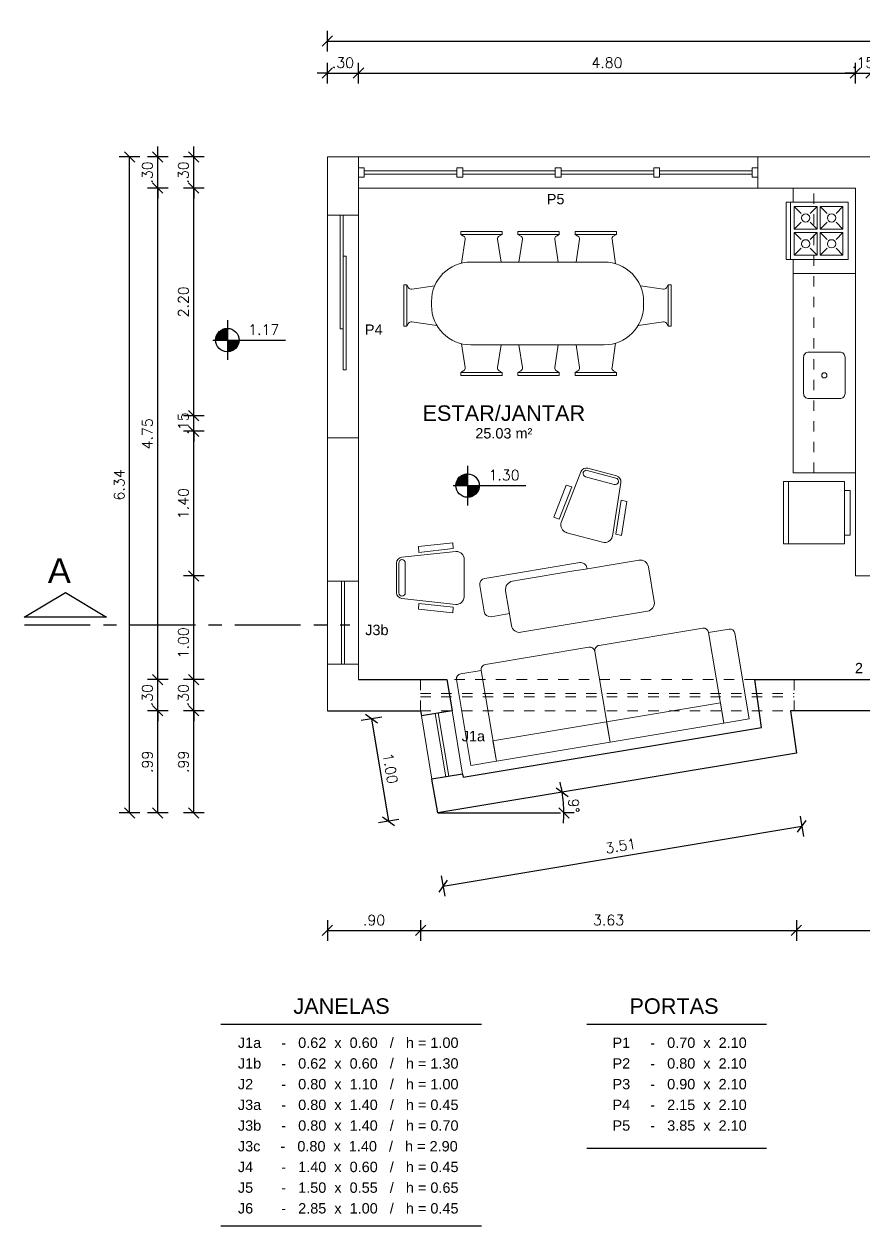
# Model space of a CAD drawing. Header units: metres. Extents: x -2.9 to 16.1, y -10.4 to 2.6.
# Drawn here: x -2.93 to 5.18, y -10.33 to 1.28 of the extents above; entities that cross this region are included whole.
import ezdxf
from ezdxf.enums import TextEntityAlignment as Align

# ---------------------------------------------------------------- set-up
doc = ezdxf.new("R2010")
doc.units = ezdxf.units.M
for name, pattern in [('CENTER', [50.8, 31.75, -6.35, 6.35, -6.35]), ('DASHDOT', [25.4, 12.7, -6.35, 0, -6.35]), ('DIVIDE', [31.75, 12.7, -6.35, 0, -6.35, 0, -6.35])]:
    doc.linetypes.add(name, pattern=pattern)
for name, color, linetype in [('Cotas', 8, 'Continuous'), ('Esquadria', 5, 'Continuous'), ('L-CORTE', 7, 'Continuous'), ('LAYOUT', 9, 'Continuous'), ('Parede', 1, 'Continuous'), ('Parede Vista', 4, 'Continuous'), ('Piso', 8, 'Continuous'), ('Projeção Sup', 40, 'DIVIDE'), ('Símbolos', 8, 'Continuous'), ('TXT', 4, 'Continuous'), ('TXT-AREA', 3, 'Continuous'), ('TXT-COMODO', 5, 'Continuous'), ('TXT-ESQ-NUM', 3, 'Continuous')]:
    doc.layers.add(name, color=color, linetype=linetype)
doc.styles.add('Arial', font='arial.ttf')
doc.styles.add('ROMANS', font='romans.shx')
doc.dimstyles.new('COTA', dxfattribs={"dimscale": 50, "dimtxt": 0.002, "dimasz": 0.002, "dimexe": 0.002, "dimexo": 0.002, "dimgap": 0.001, "dimtad": 1, "dimzin": 4, "dimdsep": 46, "dimtxsty": 'ROMANS', "dimblk": 'OBLIQUE', "dimcen": 0.002, "dimadec": 0, "dimazin": 0, "dimtfac": 1, "dimtix": 1, "dimtmove": 2, "dimatfit": 3, "dimfxl": 0.002, "dimfxlon": 1, "dimarcsym": 0})

# ---------------------------------------------------------------- blocks, each defined once
blk = doc.blocks.new('*X2')
at = {"color": 0}
for p, q in [((9.157, 7.169), (9.378, 7.389)), ((9.158, 7.178), (9.369, 7.389)), ((9.159, 7.187), (9.359, 7.388)), ((9.16, 7.198), (9.349, 7.387)), ((9.162, 7.208), (9.338, 7.385)), ((9.162, 7.164), (9.382, 7.385)), ((9.164, 7.22), (9.327, 7.383)), ((9.168, 7.232), (9.315, 7.379)), ((9.171, 7.164), (9.382, 7.376)), ((9.173, 7.246), (9.301, 7.374)), ((9.179, 7.261), (9.286, 7.368)), ((9.18, 7.164), (9.382, 7.367)), ((9.189, 7.164), (9.382, 7.358)), ((9.19, 7.28), (9.266, 7.357)), ((9.197, 7.164), (9.382, 7.349)), ((9.206, 7.164), (9.382, 7.341)), ((9.214, 7.313), (9.233, 7.333)), ((9.215, 7.164), (9.382, 7.332)), ((9.224, 7.164), (9.382, 7.323)), ((9.233, 7.164), (9.382, 7.314)), ((9.242, 7.164), (9.382, 7.305)), ((9.25, 7.164), (9.382, 7.296)), ((9.259, 7.164), (9.382, 7.288)), ((9.268, 7.164), (9.382, 7.279)), ((9.277, 7.164), (9.382, 7.27)), ((9.286, 7.164), (9.382, 7.261)), ((9.295, 7.164), (9.382, 7.252)), ((9.303, 7.164), (9.382, 7.243)), ((9.312, 7.164), (9.382, 7.235)), ((9.321, 7.164), (9.382, 7.226)), ((9.33, 7.164), (9.382, 7.217)), ((9.339, 7.164), (9.382, 7.208)), ((9.348, 7.164), (9.382, 7.199)), ((9.356, 7.164), (9.382, 7.19)), ((9.365, 7.164), (9.382, 7.181)), ((9.374, 7.164), (9.382, 7.173))]:
    blk.add_line(p, q, dxfattribs=at)
blk = doc.blocks.new('NIVEL-PB')
at = {"layer": 'TXT', "color": 3}
for p, q in [((0, 0.192), (0, 0.14)), ((0, 0.14), (0, 0)), ((-0.14, 0), (0, 0)), ((0, 0), (0.14, 0)), ((0, 0), (0, -0.14)), ((0.14, 0), (0.562, 0)), ((0, -0.14), (0, -0.191))]:
    blk.add_line(p, q, dxfattribs=at)
blk.add_circle((0, 0), 0.113, dxfattribs=at)
at = {"layer": 'TXT', "color": 3, "xscale": 0.5, "yscale": 0.5, "zscale": 0.5}
blk.add_blockref('*X2', (-4.691, -3.582), dxfattribs=at)
at = {"layer": 'TXT', "color": 3, "xscale": 0.5, "yscale": 0.5, "zscale": 0.5, "rotation": 180}
blk.add_blockref('*X2', (4.691, 3.582), dxfattribs=at)
blk = doc.blocks.new('_Oblique')
at = {"color": 0, "linetype": 'ByBlock', "lineweight": -2}
blk.add_line((-0.5, -0.5), (0.5, 0.5), dxfattribs=at)
blk = doc.blocks.new('*D5')
at = {"layer": 'Cotas', "color": 0, "lineweight": -2, "transparency": 16777216}
for p, q in [((-1.192, -5.35), (-1.392, -5.35)), ((-1.292, -6.338), (-1.292, -5.35)), ((-1.192, -6.338), (-1.392, -6.338))]:
    blk.add_line(p, q, dxfattribs=at)
at = {"layer": 'Defpoints', "color": 0, "transparency": 16777216}
for p in [(-1.292, -5.35), (0.81, -5.35), (1.875, -6.338)]:
    blk.add_point(p, dxfattribs=at)
at = {"layer": 'Cotas', "color": 0, "lineweight": -2, "transparency": 16777216, "xscale": 0.1, "yscale": 0.1, "zscale": 0.1}
for p, rotation in [((-1.292, -5.35), 90), ((-1.292, -6.338), 270)]:
    blk.add_blockref('_Oblique', p, dxfattribs=dict(at, rotation=rotation))
at = {"layer": 'Cotas', "color": 0, "transparency": 16777216, "insert": (-1.392, -5.844), "char_height": 0.1, "attachment_point": 5, "rotation": 90, "style": 'ROMANS'}
blk.add_mtext('.99', dxfattribs=at)
blk = doc.blocks.new('*D6')
at = {"layer": 'Cotas', "color": 0, "lineweight": -2, "transparency": 16777216}
for p, q in [((-1.292, -5.05), (-1.292, -4.95)), ((-1.192, -5.05), (-1.392, -5.05)), ((-1.292, -5.35), (-1.292, -5.05)), ((-1.192, -5.35), (-1.392, -5.35)), ((-1.292, -5.35), (-1.292, -5.45))]:
    blk.add_line(p, q, dxfattribs=at)
at = {"layer": 'Defpoints', "color": 0, "transparency": 16777216}
for p in [(-1.292, -5.05), (1.11, -5.05), (0.81, -5.35)]:
    blk.add_point(p, dxfattribs=at)
at = {"layer": 'Cotas', "color": 0, "lineweight": -2, "transparency": 16777216, "xscale": 0.1, "yscale": 0.1, "zscale": 0.1}
for p, rotation in [((-1.292, -5.05), 270), ((-1.292, -5.35), 90)]:
    blk.add_blockref('_Oblique', p, dxfattribs=dict(at, rotation=rotation))
at = {"layer": 'Cotas', "color": 0, "transparency": 16777216, "insert": (-1.392, -5.2), "char_height": 0.1, "attachment_point": 5, "rotation": 90, "style": 'ROMANS'}
blk.add_mtext('.30', dxfattribs=at)
blk = doc.blocks.new('*D7')
at = {"layer": 'Cotas', "color": 0, "lineweight": -2, "transparency": 16777216}
for p, q in [((-1.192, -4.047), (-1.392, -4.047)), ((-1.292, -5.05), (-1.292, -4.047)), ((-1.192, -5.05), (-1.392, -5.05))]:
    blk.add_line(p, q, dxfattribs=at)
at = {"layer": 'Defpoints', "color": 0, "transparency": 16777216}
for p in [(-1.292, -4.047), (5.91, -4.047), (1.11, -5.05)]:
    blk.add_point(p, dxfattribs=at)
at = {"layer": 'Cotas', "color": 0, "lineweight": -2, "transparency": 16777216, "xscale": 0.1, "yscale": 0.1, "zscale": 0.1}
for p, rotation in [((-1.292, -4.047), 90), ((-1.292, -5.05), 270)]:
    blk.add_blockref('_Oblique', p, dxfattribs=dict(at, rotation=rotation))
at = {"layer": 'Cotas', "color": 0, "transparency": 16777216, "insert": (-1.392, -4.694), "char_height": 0.1, "attachment_point": 5, "rotation": 90, "style": 'ROMANS'}
blk.add_mtext('1.00', dxfattribs=at)
blk = doc.blocks.new('*D8')
at = {"layer": 'Cotas', "color": 0, "lineweight": -2, "transparency": 16777216}
for p, q in [((-1.192, -2.65), (-1.392, -2.65)), ((-1.292, -4.047), (-1.292, -2.65)), ((-1.192, -4.047), (-1.392, -4.047))]:
    blk.add_line(p, q, dxfattribs=at)
at = {"layer": 'Defpoints', "color": 0, "transparency": 16777216}
for p in [(-1.292, -2.65), (6.06, -2.65), (5.91, -4.047)]:
    blk.add_point(p, dxfattribs=at)
at = {"layer": 'Cotas', "color": 0, "lineweight": -2, "transparency": 16777216, "xscale": 0.1, "yscale": 0.1, "zscale": 0.1}
for p, rotation in [((-1.292, -2.65), 90), ((-1.292, -4.047), 270)]:
    blk.add_blockref('_Oblique', p, dxfattribs=dict(at, rotation=rotation))
at = {"layer": 'Cotas', "color": 0, "transparency": 16777216, "insert": (-1.392, -3.349), "char_height": 0.1, "attachment_point": 5, "rotation": 90, "style": 'ROMANS'}
blk.add_mtext('1.40', dxfattribs=at)
blk = doc.blocks.new('*D9')
at = {"layer": 'Cotas', "color": 0, "lineweight": -2, "transparency": 16777216}
for p, q in [((-1.292, -2.5), (-1.292, -2.4)), ((-1.192, -2.5), (-1.392, -2.5)), ((-1.292, -2.65), (-1.292, -2.5)), ((-1.192, -2.65), (-1.392, -2.65)), ((-1.292, -2.65), (-1.292, -2.75))]:
    blk.add_line(p, q, dxfattribs=at)
at = {"layer": 'Defpoints', "color": 0, "transparency": 16777216}
for p in [(-1.292, -2.5), (6.06, -2.5), (6.06, -2.65)]:
    blk.add_point(p, dxfattribs=at)
at = {"layer": 'Cotas', "color": 0, "lineweight": -2, "transparency": 16777216, "xscale": 0.1, "yscale": 0.1, "zscale": 0.1}
for p, rotation in [((-1.292, -2.5), 270), ((-1.292, -2.65), 90)]:
    blk.add_blockref('_Oblique', p, dxfattribs=dict(at, rotation=rotation))
at = {"layer": 'Cotas', "color": 0, "transparency": 16777216, "insert": (-1.392, -2.575), "char_height": 0.1, "attachment_point": 5, "rotation": 90, "style": 'ROMANS'}
blk.add_mtext('.15', dxfattribs=at)
blk = doc.blocks.new('*D10')
at = {"layer": 'Cotas', "color": 0, "lineweight": -2, "transparency": 16777216}
for p, q in [((-1.192, -0.3), (-1.392, -0.3)), ((-1.292, -2.5), (-1.292, -0.3)), ((-1.192, -2.5), (-1.392, -2.5))]:
    blk.add_line(p, q, dxfattribs=at)
at = {"layer": 'Defpoints', "color": 0, "transparency": 16777216}
for p in [(-1.292, -0.3), (6.06, -0.3), (6.06, -2.5)]:
    blk.add_point(p, dxfattribs=at)
at = {"layer": 'Cotas', "color": 0, "lineweight": -2, "transparency": 16777216, "xscale": 0.1, "yscale": 0.1, "zscale": 0.1}
for p, rotation in [((-1.292, -0.3), 90), ((-1.292, -2.5), 270)]:
    blk.add_blockref('_Oblique', p, dxfattribs=dict(at, rotation=rotation))
at = {"layer": 'Cotas', "color": 0, "transparency": 16777216, "insert": (-1.392, -1.4), "char_height": 0.1, "attachment_point": 5, "rotation": 90, "style": 'ROMANS'}
blk.add_mtext('2.20', dxfattribs=at)
blk = doc.blocks.new('*D11')
at = {"layer": 'Cotas', "color": 0, "lineweight": -2, "transparency": 16777216}
for p, q in [((-1.192, 0), (-1.392, 0)), ((-1.292, 0), (-1.292, 0.1)), ((-1.292, -0.3), (-1.292, 0)), ((-1.192, -0.3), (-1.392, -0.3)), ((-1.292, -0.3), (-1.292, -0.4))]:
    blk.add_line(p, q, dxfattribs=at)
at = {"layer": 'Defpoints', "color": 0, "transparency": 16777216}
for p in [(-1.292, 0), (7.297, 0), (6.06, -0.3)]:
    blk.add_point(p, dxfattribs=at)
at = {"layer": 'Cotas', "color": 0, "lineweight": -2, "transparency": 16777216, "xscale": 0.1, "yscale": 0.1, "zscale": 0.1}
for p, rotation in [((-1.292, 0), 270), ((-1.292, -0.3), 90)]:
    blk.add_blockref('_Oblique', p, dxfattribs=dict(at, rotation=rotation))
at = {"layer": 'Cotas', "color": 0, "transparency": 16777216, "insert": (-1.392, -0.15), "char_height": 0.1, "attachment_point": 5, "rotation": 90, "style": 'ROMANS'}
blk.add_mtext('.30', dxfattribs=at)
blk = doc.blocks.new('*D12')
at = {"layer": 'Cotas', "color": 0, "lineweight": -2, "transparency": 16777216}
for p, q in [((-1.54, -5.35), (-1.74, -5.35)), ((-1.64, -6.338), (-1.64, -5.35)), ((-1.54, -6.338), (-1.74, -6.338))]:
    blk.add_line(p, q, dxfattribs=at)
at = {"layer": 'Defpoints', "color": 0, "transparency": 16777216}
for p in [(-1.64, -5.35), (0.81, -5.35), (1.875, -6.338)]:
    blk.add_point(p, dxfattribs=at)
at = {"layer": 'Cotas', "color": 0, "lineweight": -2, "transparency": 16777216, "xscale": 0.1, "yscale": 0.1, "zscale": 0.1}
for p, rotation in [((-1.64, -5.35), 90), ((-1.64, -6.338), 270)]:
    blk.add_blockref('_Oblique', p, dxfattribs=dict(at, rotation=rotation))
at = {"layer": 'Cotas', "color": 0, "transparency": 16777216, "insert": (-1.74, -5.844), "char_height": 0.1, "attachment_point": 5, "rotation": 90, "style": 'ROMANS'}
blk.add_mtext('.99', dxfattribs=at)
blk = doc.blocks.new('*D13')
at = {"layer": 'Cotas', "color": 0, "lineweight": -2, "transparency": 16777216}
for p, q in [((-1.64, -5.05), (-1.64, -4.95)), ((-1.54, -5.05), (-1.74, -5.05)), ((-1.64, -5.35), (-1.64, -5.05)), ((-1.54, -5.35), (-1.74, -5.35)), ((-1.64, -5.35), (-1.64, -5.45))]:
    blk.add_line(p, q, dxfattribs=at)
at = {"layer": 'Defpoints', "color": 0, "transparency": 16777216}
for p in [(-1.64, -5.05), (1.11, -5.05), (0.81, -5.35)]:
    blk.add_point(p, dxfattribs=at)
at = {"layer": 'Cotas', "color": 0, "lineweight": -2, "transparency": 16777216, "xscale": 0.1, "yscale": 0.1, "zscale": 0.1}
for p, rotation in [((-1.64, -5.05), 270), ((-1.64, -5.35), 90)]:
    blk.add_blockref('_Oblique', p, dxfattribs=dict(at, rotation=rotation))
at = {"layer": 'Cotas', "color": 0, "transparency": 16777216, "insert": (-1.74, -5.2), "char_height": 0.1, "attachment_point": 5, "rotation": 90, "style": 'ROMANS'}
blk.add_mtext('.30', dxfattribs=at)
blk = doc.blocks.new('*D14')
at = {"layer": 'Cotas', "color": 0, "lineweight": -2, "transparency": 16777216}
for p, q in [((-1.54, -0.3), (-1.74, -0.3)), ((-1.64, -5.05), (-1.64, -0.3)), ((-1.54, -5.05), (-1.74, -5.05))]:
    blk.add_line(p, q, dxfattribs=at)
at = {"layer": 'Defpoints', "color": 0, "transparency": 16777216}
for p in [(-1.64, -0.3), (1.11, -0.3), (1.11, -5.05)]:
    blk.add_point(p, dxfattribs=at)
at = {"layer": 'Cotas', "color": 0, "lineweight": -2, "transparency": 16777216, "xscale": 0.1, "yscale": 0.1, "zscale": 0.1}
for p, rotation in [((-1.64, -0.3), 90), ((-1.64, -5.05), 270)]:
    blk.add_blockref('_Oblique', p, dxfattribs=dict(at, rotation=rotation))
at = {"layer": 'Cotas', "color": 0, "transparency": 16777216, "insert": (-1.74, -2.675), "char_height": 0.1, "attachment_point": 5, "rotation": 90, "style": 'ROMANS'}
blk.add_mtext('4.75', dxfattribs=at)
blk = doc.blocks.new('*D15')
at = {"layer": 'Cotas', "color": 0, "lineweight": -2, "transparency": 16777216}
for p, q in [((-1.54, 0), (-1.74, 0)), ((-1.64, 0), (-1.64, 0.1)), ((-1.64, -0.3), (-1.64, 0)), ((-1.54, -0.3), (-1.74, -0.3)), ((-1.64, -0.3), (-1.64, -0.4))]:
    blk.add_line(p, q, dxfattribs=at)
at = {"layer": 'Defpoints', "color": 0, "transparency": 16777216}
for p in [(-1.64, 0), (1.11, 0), (1.11, -0.3)]:
    blk.add_point(p, dxfattribs=at)
at = {"layer": 'Cotas', "color": 0, "lineweight": -2, "transparency": 16777216, "xscale": 0.1, "yscale": 0.1, "zscale": 0.1}
for p, rotation in [((-1.64, 0), 270), ((-1.64, -0.3), 90)]:
    blk.add_blockref('_Oblique', p, dxfattribs=dict(at, rotation=rotation))
at = {"layer": 'Cotas', "color": 0, "transparency": 16777216, "insert": (-1.74, -0.15), "char_height": 0.1, "attachment_point": 5, "rotation": 90, "style": 'ROMANS'}
blk.add_mtext('.30', dxfattribs=at)
blk = doc.blocks.new('*D16')
at = {"layer": 'Cotas', "color": 0, "lineweight": -2, "transparency": 16777216}
for p, q in [((-1.812, 0), (-2.012, 0)), ((-1.912, -6.338), (-1.912, 0)), ((-1.812, -6.338), (-2.012, -6.338))]:
    blk.add_line(p, q, dxfattribs=at)
at = {"layer": 'Defpoints', "color": 0, "transparency": 16777216}
for p in [(0.81, 0), (-1.912, 0), (1.875, -6.338)]:
    blk.add_point(p, dxfattribs=at)
at = {"layer": 'Cotas', "color": 0, "lineweight": -2, "transparency": 16777216, "xscale": 0.1, "yscale": 0.1, "zscale": 0.1}
for p, rotation in [((-1.912, 0), 90), ((-1.912, -6.338), 270)]:
    blk.add_blockref('_Oblique', p, dxfattribs=dict(at, rotation=rotation))
at = {"layer": 'Cotas', "color": 0, "transparency": 16777216, "insert": (-2.012, -3.169), "char_height": 0.1, "attachment_point": 5, "rotation": 90, "style": 'ROMANS'}
blk.add_mtext('6.34', dxfattribs=at)
blk = doc.blocks.new('*D17')
at = {"layer": 'Cotas', "color": 0, "lineweight": -2, "transparency": 16777216}
for p, q in [((0.524, -5.413), (0.327, -5.446)), ((0.426, -5.429), (0.59, -6.417)), ((0.689, -6.401), (0.492, -6.434))]:
    blk.add_line(p, q, dxfattribs=at)
at = {"layer": 'Defpoints', "color": 0, "transparency": 16777216}
for p in [(0.9, -5.35), (1.065, -6.338), (0.59, -6.417)]:
    blk.add_point(p, dxfattribs=at)
at = {"layer": 'Cotas', "color": 0, "lineweight": -2, "transparency": 16777216, "xscale": 0.1, "yscale": 0.1, "zscale": 0.1}
for p, rotation in [((0.426, -5.429), 99.47307017202658), ((0.59, -6.417), 279.4730701720266)]:
    blk.add_blockref('_Oblique', p, dxfattribs=dict(at, rotation=rotation))
at = {"layer": 'Cotas', "color": 0, "transparency": 16777216, "insert": (0.607, -5.907), "char_height": 0.1, "attachment_point": 5, "rotation": 279.4731, "style": 'ROMANS'}
blk.add_mtext('1.00', dxfattribs=at)
blk = doc.blocks.new('*D18')
at = {"layer": 'Cotas', "color": 0, "lineweight": -2, "transparency": 16777216}
for p, q in [((4.567, -6.368), (4.599, -6.565)), ((1.117, -7.045), (4.583, -6.467)), ((1.1, -6.946), (1.133, -7.143))]:
    blk.add_line(p, q, dxfattribs=at)
at = {"layer": 'Defpoints', "color": 0, "transparency": 16777216}
for p in [(4.531, -6.156), (4.583, -6.467), (1.065, -6.734)]:
    blk.add_point(p, dxfattribs=at)
at = {"layer": 'Cotas', "color": 0, "lineweight": -2, "transparency": 16777216, "xscale": 0.1, "yscale": 0.1, "zscale": 0.1}
for p, rotation in [((4.583, -6.467), 9.466397071998902), ((1.117, -7.045), 189.4663970719989)]:
    blk.add_blockref('_Oblique', p, dxfattribs=dict(at, rotation=rotation))
at = {"layer": 'Cotas', "color": 0, "transparency": 16777216, "insert": (2.833, -6.657), "char_height": 0.1, "attachment_point": 5, "rotation": 9.4664, "style": 'ROMANS'}
blk.add_mtext('3.51', dxfattribs=at)
blk = doc.blocks.new('*D19')
at = {"layer": 'Cotas', "color": 0, "lineweight": -2, "transparency": 16777216}
blk.add_line((2.384, -6.338), (2.284, -6.338), dxfattribs=at)
for start, end in [(9.4664, 14.1672), (0, 9.4664), (355.2992, 0)]:
    blk.add_arc((1.065, -6.338), 1.219, start, end, dxfattribs=at)
at = {"layer": 'Defpoints', "color": 0, "transparency": 16777216}
for p in [(4.531, -5.76), (2.277, -6.204), (1.065, -6.338), (1.065, -6.338), (2.252, -6.338)]:
    blk.add_point(p, dxfattribs=at)
at = {"layer": 'Cotas', "color": 0, "lineweight": -2, "transparency": 16777216, "xscale": 0.1, "yscale": 0.1, "zscale": 0.1}
for p, rotation in [((2.267, -6.137), 279.466397071999), ((2.284, -6.338), 89.99999999999997)]:
    blk.add_blockref('_Oblique', p, dxfattribs=dict(at, rotation=rotation))
at = {"layer": 'Cotas', "color": 0, "transparency": 16777216, "insert": (2.379, -6.268), "char_height": 0.1, "attachment_point": 5, "rotation": 273.0294, "style": 'ROMANS'}
blk.add_mtext('9°', dxfattribs=at)
blk = doc.blocks.new('*D20')
at = {"layer": 'Cotas', "color": 0, "lineweight": -2, "transparency": 16777216}
for p, q in [((0, 0.711), (0, 0.911)), ((0.3, 0.711), (0.3, 0.911)), ((0, 0.811), (-0.1, 0.811)), ((0, 0.811), (0.3, 0.811)), ((0.3, 0.811), (0.4, 0.811))]:
    blk.add_line(p, q, dxfattribs=at)
at = {"layer": 'Defpoints', "color": 0, "transparency": 16777216}
for p in [(0.3, 0.811), (0, 0.157), (0.3, 0.157)]:
    blk.add_point(p, dxfattribs=at)
at = {"layer": 'Cotas', "color": 0, "lineweight": -2, "transparency": 16777216, "xscale": 0.1, "yscale": 0.1, "zscale": 0.1}
blk.add_blockref('_Oblique', (0, 0.811), dxfattribs=at)
at = {"layer": 'Cotas', "color": 0, "lineweight": -2, "transparency": 16777216, "xscale": 0.1, "yscale": 0.1, "zscale": 0.1, "rotation": 180}
blk.add_blockref('_Oblique', (0.3, 0.811), dxfattribs=at)
at = {"layer": 'Cotas', "color": 0, "transparency": 16777216, "insert": (0.15, 0.911), "char_height": 0.1, "attachment_point": 5, "style": 'ROMANS'}
blk.add_mtext('.30', dxfattribs=at)
blk = doc.blocks.new('*D21')
at = {"layer": 'Cotas', "color": 0, "lineweight": -2, "transparency": 16777216}
for p, q in [((0.3, 0.711), (0.3, 0.911)), ((5.1, 0.711), (5.1, 0.911)), ((0.3, 0.811), (5.1, 0.811))]:
    blk.add_line(p, q, dxfattribs=at)
at = {"layer": 'Defpoints', "color": 0, "transparency": 16777216}
for p in [(5.1, 0.811), (0.3, 0.157), (5.1, -0.143)]:
    blk.add_point(p, dxfattribs=at)
at = {"layer": 'Cotas', "color": 0, "lineweight": -2, "transparency": 16777216, "xscale": 0.1, "yscale": 0.1, "zscale": 0.1, "rotation": 180}
blk.add_blockref('_Oblique', (0.3, 0.811), dxfattribs=at)
at = {"layer": 'Cotas', "color": 0, "lineweight": -2, "transparency": 16777216, "xscale": 0.1, "yscale": 0.1, "zscale": 0.1}
blk.add_blockref('_Oblique', (5.1, 0.811), dxfattribs=at)
at = {"layer": 'Cotas', "color": 0, "transparency": 16777216, "insert": (2.7, 0.911), "char_height": 0.1, "attachment_point": 5, "style": 'ROMANS'}
blk.add_mtext('4.80', dxfattribs=at)
blk = doc.blocks.new('*D22')
at = {"layer": 'Cotas', "color": 0, "lineweight": -2, "transparency": 16777216}
for p, q in [((5.1, 0.711), (5.1, 0.911)), ((5.25, 0.711), (5.25, 0.911)), ((5.1, 0.811), (5, 0.811)), ((5.1, 0.811), (5.25, 0.811)), ((5.25, 0.811), (5.35, 0.811))]:
    blk.add_line(p, q, dxfattribs=at)
at = {"layer": 'Defpoints', "color": 0, "transparency": 16777216}
for p in [(5.25, 0.811), (5.1, -0.143), (5.25, -0.143)]:
    blk.add_point(p, dxfattribs=at)
at = {"layer": 'Cotas', "color": 0, "lineweight": -2, "transparency": 16777216, "xscale": 0.1, "yscale": 0.1, "zscale": 0.1}
blk.add_blockref('_Oblique', (5.1, 0.811), dxfattribs=at)
at = {"layer": 'Cotas', "color": 0, "lineweight": -2, "transparency": 16777216, "xscale": 0.1, "yscale": 0.1, "zscale": 0.1, "rotation": 180}
blk.add_blockref('_Oblique', (5.25, 0.811), dxfattribs=at)
at = {"layer": 'Cotas', "color": 0, "transparency": 16777216, "insert": (5.175, 0.911), "char_height": 0.1, "attachment_point": 5, "style": 'ROMANS'}
blk.add_mtext('.15', dxfattribs=at)
blk = doc.blocks.new('*D28')
at = {"layer": 'Cotas', "color": 0, "lineweight": -2, "transparency": 16777216}
for p, q in [((0, 1.019), (0, 1.219)), ((13.3, 1.019), (13.3, 1.219)), ((0, 1.119), (13.3, 1.119))]:
    blk.add_line(p, q, dxfattribs=at)
at = {"layer": 'Defpoints', "color": 0, "transparency": 16777216}
for p in [(13.3, 1.119), (0, -0.085), (13.3, -0.085)]:
    blk.add_point(p, dxfattribs=at)
at = {"layer": 'Cotas', "color": 0, "lineweight": -2, "transparency": 16777216, "xscale": 0.1, "yscale": 0.1, "zscale": 0.1, "rotation": 180}
blk.add_blockref('_Oblique', (0, 1.119), dxfattribs=at)
at = {"layer": 'Cotas', "color": 0, "lineweight": -2, "transparency": 16777216, "xscale": 0.1, "yscale": 0.1, "zscale": 0.1}
blk.add_blockref('_Oblique', (13.3, 1.119), dxfattribs=at)
at = {"layer": 'Cotas', "color": 0, "transparency": 16777216, "insert": (6.65, 1.219), "char_height": 0.1, "attachment_point": 5, "style": 'ROMANS'}
blk.add_mtext('13.30', dxfattribs=at)
blk = doc.blocks.new('*D29')
at = {"layer": 'Cotas', "color": 0, "lineweight": -2, "transparency": 16777216}
for p, q in [((0, -7.373), (0, -7.573)), ((0.9, -7.373), (0.9, -7.573)), ((0, -7.473), (0.9, -7.473))]:
    blk.add_line(p, q, dxfattribs=at)
at = {"layer": 'Defpoints', "color": 0, "transparency": 16777216}
for p in [(0, -5.35), (0.9, -5.35), (0.9, -7.473)]:
    blk.add_point(p, dxfattribs=at)
at = {"layer": 'Cotas', "color": 0, "lineweight": -2, "transparency": 16777216, "xscale": 0.1, "yscale": 0.1, "zscale": 0.1, "rotation": 180}
blk.add_blockref('_Oblique', (0, -7.473), dxfattribs=at)
at = {"layer": 'Cotas', "color": 0, "lineweight": -2, "transparency": 16777216, "xscale": 0.1, "yscale": 0.1, "zscale": 0.1}
blk.add_blockref('_Oblique', (0.9, -7.473), dxfattribs=at)
at = {"layer": 'Cotas', "color": 0, "transparency": 16777216, "insert": (0.45, -7.373), "char_height": 0.1, "attachment_point": 5, "style": 'ROMANS'}
blk.add_mtext('.90', dxfattribs=at)
blk = doc.blocks.new('*D30')
at = {"layer": 'Cotas', "color": 0, "lineweight": -2, "transparency": 16777216}
for p, q in [((0.9, -7.373), (0.9, -7.573)), ((4.531, -7.373), (4.531, -7.573)), ((0.9, -7.473), (4.531, -7.473))]:
    blk.add_line(p, q, dxfattribs=at)
at = {"layer": 'Defpoints', "color": 0, "transparency": 16777216}
for p in [(0.9, -5.35), (4.531, -5.76), (4.531, -7.473)]:
    blk.add_point(p, dxfattribs=at)
at = {"layer": 'Cotas', "color": 0, "lineweight": -2, "transparency": 16777216, "xscale": 0.1, "yscale": 0.1, "zscale": 0.1, "rotation": 180}
blk.add_blockref('_Oblique', (0.9, -7.473), dxfattribs=at)
at = {"layer": 'Cotas', "color": 0, "lineweight": -2, "transparency": 16777216, "xscale": 0.1, "yscale": 0.1, "zscale": 0.1}
blk.add_blockref('_Oblique', (4.531, -7.473), dxfattribs=at)
at = {"layer": 'Cotas', "color": 0, "transparency": 16777216, "insert": (2.716, -7.373), "char_height": 0.1, "attachment_point": 5, "style": 'ROMANS'}
blk.add_mtext('3.63', dxfattribs=at)
blk = doc.blocks.new('*D31')
at = {"layer": 'Cotas', "color": 0, "lineweight": -2, "transparency": 16777216}
for p, q in [((4.531, -7.373), (4.531, -7.573)), ((7.493, -7.373), (7.493, -7.573)), ((4.531, -7.473), (7.493, -7.473))]:
    blk.add_line(p, q, dxfattribs=at)
at = {"layer": 'Defpoints', "color": 0, "transparency": 16777216}
for p in [(4.531, -5.76), (7.493, -6.848), (7.493, -7.473)]:
    blk.add_point(p, dxfattribs=at)
at = {"layer": 'Cotas', "color": 0, "lineweight": -2, "transparency": 16777216, "xscale": 0.1, "yscale": 0.1, "zscale": 0.1, "rotation": 180}
blk.add_blockref('_Oblique', (4.531, -7.473), dxfattribs=at)
at = {"layer": 'Cotas', "color": 0, "lineweight": -2, "transparency": 16777216, "xscale": 0.1, "yscale": 0.1, "zscale": 0.1}
blk.add_blockref('_Oblique', (7.493, -7.473), dxfattribs=at)
at = {"layer": 'Cotas', "color": 0, "transparency": 16777216, "insert": (6.012, -7.373), "char_height": 0.1, "attachment_point": 5, "style": 'ROMANS'}
blk.add_mtext('2.96', dxfattribs=at)

msp = doc.modelspace()

# ---------------------------------------------------------------- linework, layer by layer
msp.add_line((1.306, -5.962), (1.01, -6.011))
at = {"layer": 'Cotas'}
msp.add_line((1.065, -6.338), (2.252, -6.338), dxfattribs=at)
at = {"layer": 'Esquadria', "lineweight": 15}
for points in [[(0.356, -0.196), (0.3, -0.196), (0.3, -0.104), (0.356, -0.104)], [(1.251, -0.196), (1.307, -0.196), (1.307, -0.104), (1.251, -0.104)], [(2.201, -0.196), (2.257, -0.196), (2.257, -0.104), (2.201, -0.104)], [(2.257, -0.196), (2.201, -0.196), (2.201, -0.104), (2.257, -0.104)], [(3.208, -0.196), (3.152, -0.196), (3.152, -0.104), (3.208, -0.104)], [(4.102, -0.196), (4.158, -0.196), (4.158, -0.104), (4.102, -0.104)], [(0.122, -1.662), (0.152, -1.662), (0.152, -0.562), (0.122, -0.562)], [(0.152, -2.058), (0.182, -2.058), (0.182, -0.958), (0.152, -0.958)]]:
    msp.add_lwpolyline(points, close=True, dxfattribs=at)
for points in [[(1.251, -0.135), (0.356, -0.135)], [(1.251, -0.165), (0.356, -0.165)], [(2.201, -0.135), (1.307, -0.135)], [(2.201, -0.165), (1.307, -0.165)], [(2.257, -0.135), (3.152, -0.135)], [(2.257, -0.165), (3.152, -0.165)], [(3.208, -0.135), (4.102, -0.135)], [(3.208, -0.165), (4.102, -0.165)], [(0.135, -4.1), (0.135, -4.9)], [(0.165, -4.1), (0.165, -4.9)], [(1.041, -5.377), (1.143, -5.989)], [(1.071, -5.372), (1.173, -5.984)]]:
    msp.add_lwpolyline(points, dxfattribs=at)
at = {"layer": 'L-CORTE', "linetype": 'CENTER', "ltscale": 0.02}
msp.add_line((-2.926, -4.521), (0.216, -4.521), dxfattribs=at)
at = {"layer": 'L-CORTE', "color": 7, "linetype": 'DASHDOT', "ltscale": 1.5}
msp.add_lwpolyline([(-2.931, -4.447), (-2.532, -4.207), (-2.133, -4.447), (-2.931, -4.447)], dxfattribs=at)
at = {"layer": 'LAYOUT', "lineweight": 9}
for p, q in [((4.5, -0.3), (5.1, -0.3)), ((4.5, -0.436), (4.5, -0.3)), ((5.1, -0.3), (5.1, -3.062)), ((4.431, -0.436), (5.031, -0.436)), ((4.431, -0.436), (4.431, -0.991)), ((4.474, -0.436), (4.474, -0.991)), ((5.031, -0.436), (5.031, -0.991)), ((4.431, -0.991), (5.031, -0.991)), ((4.5, -3.052), (4.5, -0.991)), ((5.013, -1.126), (4.5, -1.126)), ((4.5, -1.126), (5.1, -1.126)), ((4.5, -3.052), (5.1, -3.052)), ((4.407, -3.137), (4.407, -3.739)), ((4.995, -3.137), (4.407, -3.137)), ((4.453, -3.137), (4.453, -3.739)), ((4.995, -3.137), (4.995, -3.739)), ((5.051, -3.223), (4.995, -3.223)), ((4.995, -3.223), (4.995, -3.653)), ((5.051, -3.223), (5.051, -3.653)), ((5.051, -3.653), (4.995, -3.653)), ((4.995, -3.739), (4.407, -3.739))]:
    msp.add_line(p, q, dxfattribs=at)
at = {"layer": 'LAYOUT', "color": 8, "lineweight": 9}
for p, q in [((4.51, -0.479), (4.73, -0.479)), ((4.51, -0.479), (4.578, -0.546)), ((4.51, -0.479), (4.51, -0.699)), ((4.73, -0.479), (4.663, -0.546)), ((4.73, -0.479), (4.73, -0.699)), ((4.76, -0.479), (4.76, -0.699)), ((4.76, -0.479), (4.828, -0.546)), ((4.76, -0.479), (4.98, -0.479)), ((4.98, -0.479), (4.913, -0.546)), ((4.98, -0.479), (4.98, -0.699)), ((4.578, -0.631), (4.51, -0.699)), ((4.663, -0.631), (4.73, -0.699)), ((4.828, -0.631), (4.76, -0.699)), ((4.913, -0.631), (4.98, -0.699)), ((4.51, -0.699), (4.73, -0.699)), ((4.51, -0.729), (4.73, -0.729)), ((4.51, -0.729), (4.578, -0.796)), ((4.51, -0.729), (4.51, -0.949)), ((4.73, -0.729), (4.663, -0.796)), ((4.73, -0.729), (4.73, -0.949)), ((4.76, -0.699), (4.98, -0.699)), ((4.76, -0.729), (4.76, -0.949)), ((4.76, -0.729), (4.828, -0.796)), ((4.76, -0.729), (4.98, -0.729)), ((4.98, -0.729), (4.913, -0.796)), ((4.98, -0.729), (4.98, -0.949)), ((4.578, -0.881), (4.51, -0.949)), ((4.663, -0.881), (4.73, -0.949)), ((4.828, -0.881), (4.76, -0.949)), ((4.913, -0.881), (4.98, -0.949)), ((4.51, -0.949), (4.73, -0.949)), ((4.76, -0.949), (4.98, -0.949))]:
    msp.add_line(p, q, dxfattribs=at)
at = {"layer": 'LAYOUT', "lineweight": 9}
for points in [[(1.288, -0.749), (1.687, -0.749), (1.687, -0.719), (1.288, -0.719)], [(1.84, -0.749), (2.24, -0.749), (2.24, -0.719), (1.84, -0.719)], [(2.392, -0.749), (2.792, -0.749), (2.792, -0.719), (2.392, -0.719)], [(0.768, -1.635), (0.738, -1.635), (0.738, -1.235), (0.768, -1.235)], [(3.291, -1.635), (3.321, -1.635), (3.321, -1.235), (3.291, -1.235)], [(1.288, -2.081), (1.687, -2.081), (1.687, -2.111), (1.288, -2.111)], [(1.84, -2.081), (2.24, -2.081), (2.24, -2.111), (1.84, -2.111)], [(2.392, -2.081), (2.792, -2.081), (2.792, -2.111), (2.392, -2.111)], [(2.239, -3.498), (2.187, -3.481), (2.307, -3.171), (2.36, -3.188)], [(2.787, -3.645), (2.841, -3.656), (2.891, -3.328), (2.837, -3.316)], [(1.213, -3.783), (1.21, -3.728), (0.88, -3.765), (0.882, -3.82)], [(1.213, -4.35), (1.21, -4.406), (0.88, -4.369), (0.882, -4.314)], [(2.697, -5.458), (3.796, -5.274), (3.829, -5.472), (2.73, -5.655)], [(1.632, -5.838), (2.73, -5.655), (2.697, -5.458), (1.599, -5.641)]]:
    msp.add_lwpolyline(points, close=True, dxfattribs=at)
for points in [[(1.288, -0.749), (1.315, -0.764, -0.315789), (1.331, -0.795), (1.296, -1.026)], [(1.677, -1.015), (1.644, -0.795, -0.315301), (1.66, -0.764), (1.687, -0.749)], [(1.84, -0.749), (1.867, -0.764, -0.315789), (1.883, -0.795), (1.85, -1.015)], [(2.229, -1.015), (2.196, -0.795, -0.315301), (2.212, -0.764), (2.239, -0.749)], [(2.392, -0.749), (2.42, -0.764, -0.315645), (2.435, -0.795), (2.402, -1.015)], [(2.784, -1.032), (2.749, -0.795, -0.316278), (2.764, -0.764), (2.792, -0.749)], [(0.768, -1.235), (0.783, -1.263, 0.315934), (0.814, -1.278), (1.036, -1.245)], [(3.291, -1.235), (3.276, -1.263, -0.315934), (3.245, -1.278), (3.023, -1.245)], [(1.058, -1.628), (0.814, -1.592, 0.315591), (0.783, -1.607), (0.768, -1.635)], [(3.001, -1.628), (3.245, -1.592, -0.315591), (3.276, -1.607), (3.291, -1.635)], [(1.288, -2.081), (1.315, -2.066, 0.315789), (1.331, -2.035), (1.296, -1.804)], [(1.677, -1.815), (1.644, -2.035, 0.315301), (1.66, -2.066), (1.687, -2.081)], [(1.84, -2.081), (1.867, -2.066, 0.315789), (1.883, -2.035), (1.85, -1.815)], [(2.229, -1.815), (2.196, -2.035, 0.315301), (2.212, -2.066), (2.239, -2.081)], [(2.392, -2.081), (2.42, -2.066, 0.315645), (2.435, -2.035), (2.402, -1.815)], [(2.784, -1.798), (2.749, -2.035, 0.316278), (2.764, -2.066), (2.792, -2.081)], [(2.312, -3.63), (2.658, -3.723, 0.414227), (2.752, -3.668, 0.017167), (2.754, -3.663), (2.833, -3.145, 0.395606), (2.793, -3.081), (2.516, -3.007, 0.396133), (2.449, -3.042), (2.259, -3.531, 0.414337), (2.307, -3.628)], [(2.508, -3.979), (2.506, -3.969, 0.414496), (2.437, -3.919), (1.52, -4.072, 0.414142), (1.471, -4.141), (1.513, -4.392, 0.413988), (1.582, -4.442), (1.758, -4.412)]]:
    msp.add_lwpolyline(points, format="xyb", dxfattribs=at)
for points in [[(1.637, -0.749), (1.338, -0.749)], [(2.19, -0.749), (1.89, -0.749)], [(2.742, -0.749), (2.442, -0.749)], [(0.768, -1.585), (0.768, -1.285)], [(3.291, -1.585), (3.291, -1.285)], [(1.637, -2.081), (1.338, -2.081)], [(2.19, -2.081), (1.89, -2.081)], [(2.742, -2.081), (2.442, -2.081)]]:
    msp.add_lwpolyline(points, dxfattribs=at)
for points in [[(3.054, -1.435, -0.414129), (2.674, -1.815), (1.385, -1.815, -0.414183), (1.005, -1.435), (1.005, -1.395, -0.414202), (1.385, -1.015), (2.674, -1.015, -0.414148), (3.054, -1.395)], [(4.95, -1.885), (4.65, -1.885, 0.414214), (4.6, -1.935), (4.6, -2.285, 0.414214), (4.65, -2.335), (4.95, -2.335, 0.414214), (5, -2.285), (5, -1.935, 0.414214)], [(2.771, -3.163), (2.494, -3.089, -0.400972), (2.47, -3.05, -0.401757), (2.51, -3.028), (2.787, -3.102, -0.400833), (2.811, -3.141, -0.401101)], [(0.667, -4.211, 0.396253), (0.718, -4.265), (1.24, -4.323, 0.414424), (1.321, -4.251, 0.016283), (1.321, -4.246), (1.321, -3.888, 0.413977), (1.244, -3.811, 0.016522), (1.24, -3.811), (0.718, -3.868, 0.395637), (0.667, -3.923)], [(0.752, -3.923), (0.752, -4.211, -0.401831), (0.72, -4.244, -0.401627), (0.689, -4.211), (0.689, -3.923, -0.400602), (0.72, -3.89, -0.400806)], [(3.009, -3.895, 0.000004), (1.787, -4.099, 0.414189), (1.721, -4.191), (1.777, -4.526, 0.413927), (1.869, -4.592), (3.091, -4.388, 0.414053), (3.157, -4.296), (3.101, -3.961, 0.413842)], [(3.682, -4.594), (3.829, -5.472), (2.73, -5.655), (2.584, -4.777, -0.414361), (2.625, -4.719), (3.625, -4.553, -0.414008)], [(3.88, -4.561), (3.682, -4.594), (3.829, -5.472), (4.075, -5.43), (3.937, -4.602, 0.414057)], [(1.485, -4.96), (1.632, -5.838), (2.73, -5.655), (2.584, -4.777, 0.414497), (2.526, -4.736), (1.527, -4.903, 0.414714)], [(1.288, -4.993), (1.485, -4.96), (1.632, -5.838), (1.385, -5.879), (1.247, -5.05, -0.414008)]]:
    msp.add_lwpolyline(points, format="xyb", close=True, dxfattribs=at)
at = {"layer": 'LAYOUT', "color": 8, "lineweight": 9}
for centre in [(4.62, -0.589), (4.87, -0.589), (4.62, -0.839), (4.87, -0.839)]:
    msp.add_circle(centre, 0.04, dxfattribs=at)
at = {"layer": 'LAYOUT', "lineweight": 9}
msp.add_circle((4.8, -2.11), 0.025, dxfattribs=at)
msp.add_open_spline([(2.307, -3.628), (2.309, -3.629), (2.31, -3.629), (2.312, -3.63)], degree=3, dxfattribs=at)
at = {"layer": 'Parede', "lineweight": 20}
for p, q in [((4.158, 0), (6.486, 0)), ((4.158, -0.3), (4.158, 0)), ((5.1, -0.3), (4.158, -0.3)), ((5.1, -4.047), (5.1, -0.3)), ((5.25, -4.047), (5.1, -4.047)), ((0, -5.35), (0, -4.9)), ((0, -4.9), (0.3, -4.9)), ((0.3, -4.9), (0.3, -5.05)), ((0.9, -5.05), (0.94, -5.05))]:
    msp.add_line(p, q, dxfattribs=at)
at = {"layer": 'Parede'}
msp.add_line((1.204, -5.35), (0.908, -5.399), dxfattribs=at)
at = {"layer": 'Parede', "lineweight": 20}
for points in [[(0, 0), (0.3, 0), (0.3, -0.562), (0, -0.562)], [(0, -4.1), (0.3, -4.1), (0.3, -2.712), (0, -2.712)]]:
    msp.add_lwpolyline(points, close=True, dxfattribs=at)
at = {"layer": 'Parede'}
for points in [[(0.3, -5.05), (1.154, -5.05), (1.204, -5.35)], [(1.306, -5.962), (1.311, -5.993), (4.193, -5.512), (4.128, -5.05), (5.398, -5.05), (5.398, -5.35), (4.473, -5.35), (4.531, -5.76), (1.065, -6.338), (1.01, -6.011)], [(0, -5.35), (0.9, -5.35), (0.908, -5.399)]]:
    msp.add_lwpolyline(points, dxfattribs=at)
at = {"layer": 'Parede Vista', "lineweight": 9}
for points in [[(0, -4.1), (0, -4.9)], [(0.3, -4.9), (0.3, -4.1)], [(0.908, -5.399), (1.01, -6.011)], [(1.306, -5.962), (1.204, -5.35)]]:
    msp.add_lwpolyline(points, dxfattribs=at)
at = {"layer": 'Piso', "lineweight": 9}
for points in [[(0.3, 0), (4.158, 0)], [(4.158, -0.3), (0.3, -0.3)], [(0, -2.712), (0, -0.562)], [(0.3, -0.562), (0.3, -2.712)]]:
    msp.add_lwpolyline(points, dxfattribs=at)
at = {"layer": 'Projeção Sup', "lineweight": 9, "ltscale": 0.005}
for p, q in [((4.7, -3.052), (4.7, -0.3)), ((0.9, -5.35), (0.9, -5.05)), ((4.128, -5.05), (1.154, -5.05)), ((4.51, -5.05), (4.51, -5.35)), ((0.9, -5.35), (4.473, -5.35))]:
    msp.add_line(p, q, dxfattribs=at)
for points in [[(0.9, -5.185), (4.51, -5.185)], [(0.9, -5.215), (4.51, -5.215)]]:
    msp.add_lwpolyline(points, dxfattribs=at)
at = {"layer": 'TXT'}
for p, q in [((-1.03, -8.38), (1.487, -8.38)), ((2.507, -8.38), (4.242, -8.38)), ((2.507, -9.576), (4.242, -9.576)), ((-1.03, -10.328), (1.487, -10.328))]:
    msp.add_line(p, q, dxfattribs=at)

# ---------------------------------------------------------------- block references
at = {"layer": 'Símbolos', "color": 3}
for p in [(-0.967, -1.769), (1.354, -3.175)]:
    msp.add_blockref('NIVEL-PB', p, dxfattribs=at)

# ---------------------------------------------------------------- texts
at = {"layer": 'L-CORTE', "color": 7, "style": 'Arial'}
msp.add_text('A', height=0.24, dxfattribs=at).set_placement((-2.702, -4.117))
at = {"layer": 'TXT', "char_height": 0.1, "attachment_point": 1, "style": 'Arial'}
for s, insert in [('J1a     -   0.62  x  0.60   /   h = 1.00', (-0.865, -8.508)), ('P1     -   0.70  x  2.10', (2.754, -8.508)), ('J1b     -   0.62  x  0.60   /   h = 1.30', (-0.865, -8.708)), ('P2     -   0.80  x  2.10', (2.754, -8.708)), ('J2       -   0.80  x  1.10   /   h = 1.00', (-0.865, -8.908)), ('P3     -   0.90  x  2.10', (2.754, -8.908)), ('J3a     -   0.80  x  1.40   /   h = 0.45', (-0.865, -9.108)), ('P4     -   2.15  x  2.10', (2.754, -9.108)), ('J3b     -   0.80  x  1.40   /   h = 0.70', (-0.865, -9.308)), ('P5     -   3.85  x  2.10', (2.754, -9.308)), ('J3c     -   0.80  x  1.40   /   h = 2.90', (-0.865, -9.508)), ('J4       -   1.40  x  0.60   /   h = 0.45', (-0.865, -9.708)), ('J5       -   1.50  x  0.55   /   h = 0.65', (-0.865, -9.908)), ('J6       -   2.85  x  1.00   /   h = 0.45', (-0.865, -10.108))]:
    msp.add_mtext_dynamic_manual_height_columns(s, width=2.87652, gutter_width=0.5, heights=[0], dxfattribs=dict(at, insert=insert))
at = {"layer": 'TXT-AREA', "style": 'Arial'}
msp.add_text('25.03 m²', height=0.1, dxfattribs=at).set_placement((1.704, -2.72), align=Align.CENTER)
at = {"layer": 'TXT-COMODO', "style": 'Arial'}
for s, p in [('ESTAR/JANTAR', (1.704, -2.55)), ('JANELAS', (0.136, -8.279)), ('PORTAS', (3.348, -8.279))]:
    msp.add_text(s, height=0.15, dxfattribs=at).set_placement(p, align=Align.CENTER)
at = {"layer": 'TXT-ESQ-NUM', "style": 'Arial'}
for s, p in [('P5', (2.119, -0.457)), ('P4', (0.362, -1.718)), ('J3b', (0.365, -4.62)), ('2', (5.096, -4.988)), ('J1a', (1.297, -5.646))]:
    msp.add_text(s, height=0.1, dxfattribs=at).set_placement(p)
at = {"layer": 'TXT-ESQ-NUM', "color": 3, "style": 'ROMANS'}
for s, p in [('1.17', (-0.616, -1.718)), ('1.30', (1.706, -3.124))]:
    msp.add_text(s, height=0.1, dxfattribs=at).set_placement(p, align=Align.CENTER)

# ---------------------------------------------------------------- dimensions: what is measured, and where the dimension line sits
at = {"layer": 'Cotas'}
for base, p1, p2, picture, middle in [((13.3, 1.119), (0, -0.085), (13.3, -0.085), '*D28', (6.65, 1.219)), ((0.3, 0.811), (0, 0.157), (0.3, 0.157), '*D20', (0.15, 0.911)), ((5.1, 0.811), (0.3, 0.157), (5.1, -0.143), '*D21', (2.7, 0.911)), ((5.25, 0.811), (5.1, -0.143), (5.25, -0.143), '*D22', (5.175, 0.911)), ((0.9, -7.473), (0, -5.35), (0.9, -5.35), '*D29', (0.45, -7.373)), ((4.531, -7.473), (0.9, -5.35), (4.531, -5.76), '*D30', (2.716, -7.373)), ((7.493, -7.473), (4.531, -5.76), (7.493, -6.848), '*D31', (6.012, -7.373))]:
    dim = msp.add_linear_dim(base=base, p1=p1, p2=p2, dimstyle='COTA', dxfattribs=at)
    dim.commit()
    dim.dimension.update_dxf_attribs({"geometry": picture, "text_midpoint": middle})
for base, p1, p2, picture, middle in [((-1.912, 0), (1.875, -6.338), (0.81, 0), '*D16', (-2.012, -3.169)), ((-1.64, 0), (1.11, -0.3), (1.11, 0), '*D15', (-1.74, -0.15)), ((-1.292, 0), (6.06, -0.3), (7.297, 0), '*D11', (-1.392, -0.15)), ((-1.64, -0.3), (1.11, -5.05), (1.11, -0.3), '*D14', (-1.74, -2.675)), ((-1.292, -0.3), (6.06, -2.5), (6.06, -0.3), '*D10', (-1.392, -1.4)), ((-1.292, -2.5), (6.06, -2.65), (6.06, -2.5), '*D9', (-1.392, -2.575)), ((-1.292, -2.65), (5.91, -4.047), (6.06, -2.65), '*D8', (-1.392, -3.349)), ((-1.64, -5.05), (0.81, -5.35), (1.11, -5.05), '*D13', (-1.74, -5.2)), ((-1.292, -5.05), (0.81, -5.35), (1.11, -5.05), '*D6', (-1.392, -5.2)), ((-1.64, -5.35), (1.875, -6.338), (0.81, -5.35), '*D12', (-1.74, -5.844)), ((-1.292, -5.35), (1.875, -6.338), (0.81, -5.35), '*D5', (-1.392, -5.844))]:
    dim = msp.add_linear_dim(base=base, p1=p1, p2=p2, angle=90, dimstyle='COTA', dxfattribs=at)
    dim.commit()
    dim.dimension.update_dxf_attribs({"geometry": picture, "text_midpoint": middle})
dim = msp.add_linear_dim(base=(-1.292, -4.047), p1=(1.11, -5.05), p2=(5.91, -4.047), angle=90, dimstyle='COTA', dxfattribs=at)
dim.commit()
dim.dimension.update_dxf_attribs({"geometry": '*D7', "text_midpoint": (-1.392, -4.694), "dimtype": 160})
for p1, p2, distance, picture, middle in [((0.9, -5.35), (1.065, -6.338), -0.481, '*D17', (0.607, -5.907)), ((1.065, -6.734), (4.531, -6.156), -0.315, '*D18', (2.833, -6.657))]:
    dim = msp.add_aligned_dim(p1=p1, p2=p2, distance=distance, dimstyle='COTA', dxfattribs=at)
    dim.commit()
    dim.dimension.update_dxf_attribs({"geometry": picture, "text_midpoint": middle})
dim = msp.add_angular_dim_2l(base=(2.277, -6.204), line1=((4.531, -5.76), (1.065, -6.338)), line2=((1.065, -6.338), (2.252, -6.338)), dimstyle='COTA', dxfattribs=at)
dim.commit()
dim.dimension.update_dxf_attribs({"geometry": '*D19', "text_midpoint": (2.379, -6.268), "dimtype": 162})

doc.saveas('drawing.dxf')
